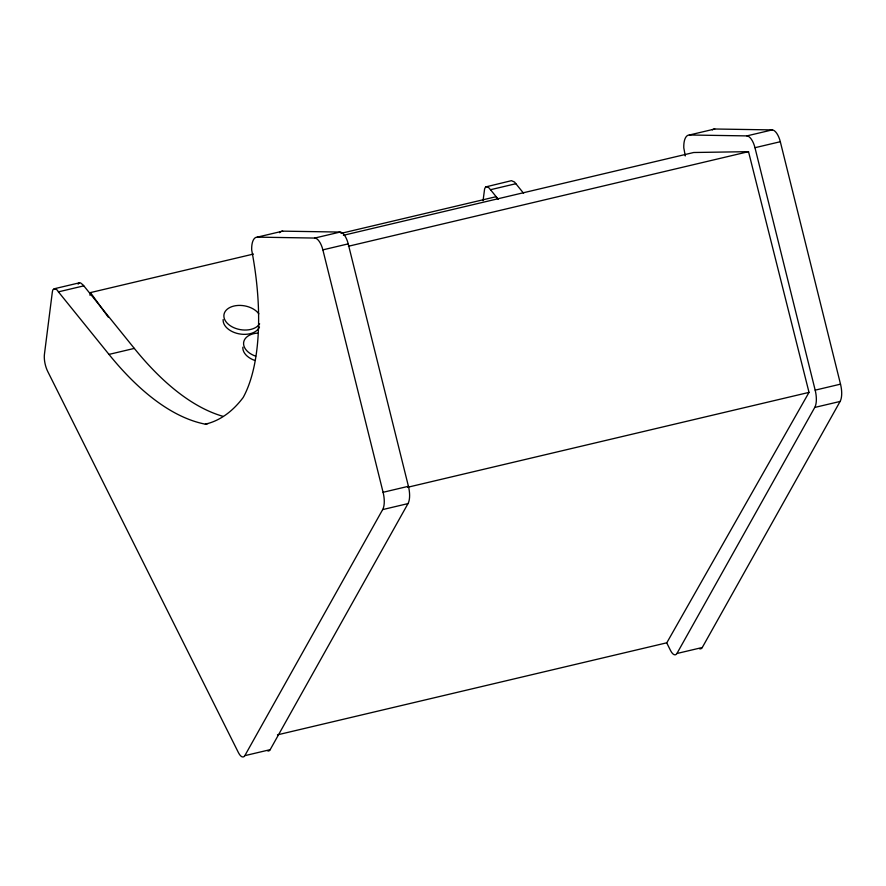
<?xml version="1.0" encoding="UTF-8"?>
<svg xmlns="http://www.w3.org/2000/svg" width="886" height="886" viewBox="0 0 886 886"><rect width="100%" height="100%" fill="white"/><g stroke="black" fill="none" stroke-linecap="round" stroke-linejoin="round"><path stroke-width="1.33" d="M483.058 200.668L484.62 188.818L485.617 186.946L511.432 180.678L514.511 182.018L523.571 193.259M89.984 295.282L90.45 292.59L253.451 254.06M78.123 284.196L78.455 283.564M244.824 755.658L382.663 509.594A17.875 7.531 76.7 0 0 383.084 492.295L322.869 249.863A13.811 5.814 76.7 0 0 314.74 238.057L257.328 237.138A19.88 8.373 76.7 0 0 251.69 250.029A175.184 73.748 76.7 0 1 243.185 397.471A307.198 129.312 76.7 0 1 205.364 424.172A390.936 164.563 76.7 0 1 108.978 354.4L58.421 291.859C57.335 288.637 52.23 287.374 52.352 291.893L44.555 353.326A15.461 6.512 76.7 0 0 47.766 371.544L238.511 752.779A10.123 4.264 76.7 0 0 244.824 755.658L270.175 749.667L408.003 503.602A17.875 7.531 76.7 0 0 408.424 486.303L348.209 243.871A13.811 5.814 76.7 0 0 340.091 232.066L282.667 231.146A19.88 8.373 76.7 0 0 280.995 231.534M666.892 643.203L670.602 650.634A10.123 4.264 76.7 0 0 676.926 653.503L814.755 407.438A17.875 7.531 76.7 0 0 815.175 390.15L754.972 147.707A13.811 5.814 76.7 0 0 746.843 135.901L689.419 134.993A19.88 8.373 76.7 0 0 683.793 147.884A175.184 73.748 76.7 0 1 685.255 155.947M699.353 648.641A10.123 4.264 76.7 0 0 702.266 647.511L840.105 401.447A17.875 7.531 76.7 0 0 840.515 384.159L780.311 141.716A13.811 5.814 76.7 0 0 772.182 129.91L714.769 129.002L689.419 134.993M343.425 235.299L693.683 152.503L748.515 151.661L809.018 392.387L666.793 642.804L277.473 734.848M78.865 283.11L80.46 282.822L83.085 284.949L134.318 348.408A390.936 164.563 76.7 0 0 222.929 416.309M257.328 237.138L282.667 231.146M54.002 288.825L79.341 282.833M58.421 291.859L83.76 285.868M486.093 186.669L488.496 187.389L490.512 189.715L515.851 183.723M314.74 238.057L340.091 232.066M746.843 135.901L772.182 129.91M341.01 233.361L495.938 196.736L497.544 198.962M322.869 249.863L348.209 243.871M754.972 147.707L780.311 141.716M348.408 246.253L748.515 151.661M108.978 354.4L134.318 348.408M205.364 424.172L208.033 423.541M383.084 492.295L408.424 486.303M815.175 390.15L840.515 384.159M407.582 487.289L809.018 392.387M382.663 509.594L408.003 503.602M814.755 407.438L840.105 401.447M676.926 653.503L702.266 647.511M490.512 189.715L498.22 199.25M90.45 292.59L108.203 317.088M279.544 232.719A19.88 8.373 76.7 0 1 280.231 232.021M270.175 749.667A10.123 4.264 76.7 0 1 267.827 750.974M259.487 326.956A18.661 12.083 9.9 0 1 238.744 333.789A18.661 12.083 9.9 0 1 223.139 319.558M254.946 360.491A18.661 12.083 9.9 0 1 242.842 347.212M255.7 356.172A18.661 12.083 9.9 0 1 243.595 342.904A18.661 12.083 9.9 0 1 257.505 333.114M259.631 323.822A18.661 12.083 9.9 0 1 231.755 326.646A18.661 12.083 9.9 0 1 230.216 307.32A18.661 12.083 9.9 0 1 258.834 313.832M712.333 129.877A19.88 8.373 76.7 0 1 714.769 129.002"/></g></svg>
